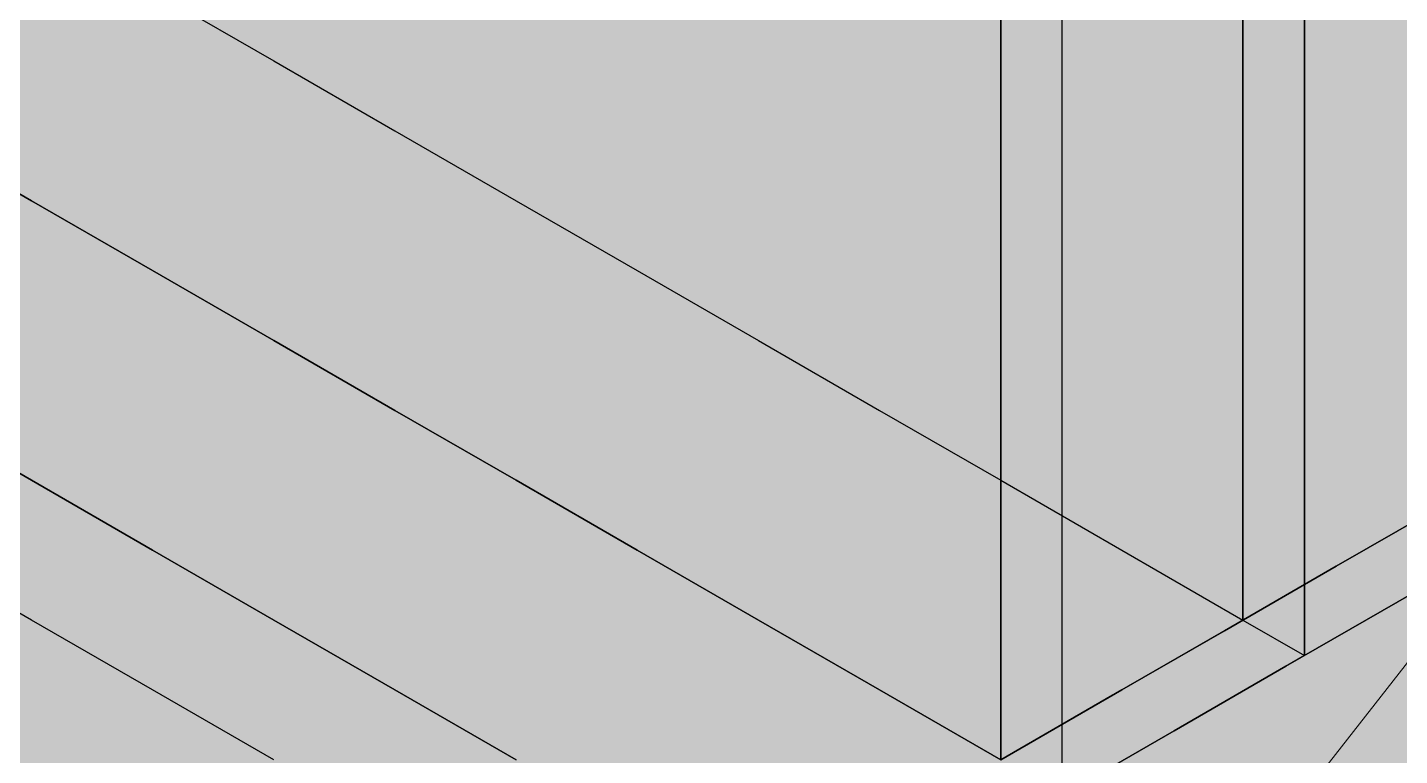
# Model space of a CAD drawing. Header units: metres. Extents: x 0 to 28.4, y 0 to 5.9.
# Drawn here: x 13.2254 to 13.7158, y 4.6015 to 4.862 of the extents above; entities that cross this region are included whole.
import ezdxf

# ---------------------------------------------------------------- set-up
doc = ezdxf.new("R2010")
doc.units = ezdxf.units.M
doc.header["$LTSCALE"] = 0.25
doc.layers.add('ISO-ARISTAS', color=8, linetype='CONTINUOUS')
doc.layers.add('ISO-CONCRETO-SUP', color=254, linetype='CONTINUOUS', true_color=0xe8e8e8)
doc.layers.add('LLAMADAS', color=30, linetype='CONTINUOUS', lineweight=18)

msp = doc.modelspace()

# ---------------------------------------------------------------- linework, layer by layer
at = {"layer": 'ISO-ARISTAS', "color": 250}
for p, q in [((13.57321, 4.8373), (13.57321, 4.88476)), ((13.57321, 4.8373), (13.57321, 4.88476)), ((13.57321, 4.8373), (13.57321, 4.88476)), ((13.57321, 4.88476), (13.57321, 4.8373)), ((13.65981, 4.83984), (13.65981, 4.8873)), ((13.65981, 4.8873), (13.65981, 4.83984)), ((13.65981, 4.8873), (13.65981, 4.83984)), ((13.65981, 4.8873), (13.65981, 4.83984)), ((13.2701, 4.875), (13.3134, 4.85)), ((13.2701, 4.875), (13.3134, 4.85)), ((13.5952, 4.8246), (13.5952, 4.87206)), ((13.5952, 4.8246), (13.5952, 4.87206)), ((13.6818, 4.82714), (13.6818, 4.8746)), ((13.6818, 4.8746), (13.6818, 4.82714)), ((13.3134, 4.85), (13.3567, 4.825)), ((13.3134, 4.85), (13.3567, 4.825)), ((13.57321, 4.78984), (13.57321, 4.8373)), ((13.57321, 4.78984), (13.57321, 4.8373)), ((13.57321, 4.78984), (13.57321, 4.8373)), ((13.57321, 4.8373), (13.57321, 4.78984)), ((13.65981, 4.79238), (13.65981, 4.83984)), ((13.65981, 4.83984), (13.65981, 4.79238)), ((13.65981, 4.83984), (13.65981, 4.79238)), ((13.65981, 4.83984), (13.65981, 4.79238)), ((13.6818, 4.77968), (13.6818, 4.82714)), ((13.6818, 4.82714), (13.6818, 4.77968)), ((13.22679, 4.8), (13.18349, 4.825)), ((13.22679, 4.8), (13.18349, 4.825)), ((13.22679, 4.8), (13.18349, 4.825)), ((13.18349, 4.825), (13.22679, 4.8)), ((13.3567, 4.825), (13.4, 4.8)), ((13.3567, 4.825), (13.4, 4.8)), ((13.5952, 4.77714), (13.5952, 4.8246)), ((13.5952, 4.77714), (13.5952, 4.8246)), ((13.2701, 4.775), (13.22679, 4.8)), ((13.2701, 4.775), (13.22679, 4.8)), ((13.2701, 4.775), (13.22679, 4.8)), ((13.22679, 4.8), (13.2701, 4.775)), ((13.4, 4.8), (13.4433, 4.775)), ((13.4, 4.8), (13.4433, 4.775)), ((13.65981, 4.74492), (13.65981, 4.79238)), ((13.65981, 4.79238), (13.65981, 4.74492)), ((13.65981, 4.79238), (13.65981, 4.74492)), ((13.65981, 4.79238), (13.65981, 4.74492)), ((13.57321, 4.74238), (13.57321, 4.78984)), ((13.57321, 4.74238), (13.57321, 4.78984)), ((13.57321, 4.74238), (13.57321, 4.78984)), ((13.57321, 4.78984), (13.57321, 4.74238)), ((13.5952, 4.72968), (13.5952, 4.77714)), ((13.5952, 4.72968), (13.5952, 4.77714)), ((13.6818, 4.73222), (13.6818, 4.77968)), ((13.6818, 4.77968), (13.6818, 4.73222)), ((13.3134, 4.75), (13.2701, 4.775)), ((13.3134, 4.75), (13.2701, 4.775)), ((13.3134, 4.75), (13.2701, 4.775)), ((13.2701, 4.775), (13.3134, 4.75)), ((13.4433, 4.775), (13.4866, 4.75)), ((13.4433, 4.775), (13.4866, 4.75)), ((13.3567, 4.725), (13.3134, 4.75)), ((13.3567, 4.725), (13.3134, 4.75)), ((13.3567, 4.725), (13.3134, 4.75)), ((13.3134, 4.75), (13.3567, 4.725)), ((13.4866, 4.75), (13.5299, 4.725)), ((13.4866, 4.75), (13.5299, 4.725)), ((13.57321, 4.69492), (13.57321, 4.74238)), ((13.57321, 4.69492), (13.57321, 4.74238)), ((13.57321, 4.69492), (13.57321, 4.74238)), ((13.57321, 4.74238), (13.57321, 4.69492)), ((13.65981, 4.69746), (13.65981, 4.74492)), ((13.65981, 4.74492), (13.65981, 4.69746)), ((13.65981, 4.74492), (13.65981, 4.69746)), ((13.65981, 4.74492), (13.65981, 4.69746)), ((13.5952, 4.68222), (13.5952, 4.72968)), ((13.5952, 4.68222), (13.5952, 4.72968)), ((13.6818, 4.68476), (13.6818, 4.73222)), ((13.6818, 4.73222), (13.6818, 4.68476)), ((13.22679, 4.7), (13.18349, 4.725)), ((13.18349, 4.725), (13.22679, 4.7)), ((13.4, 4.7), (13.3567, 4.725)), ((13.4, 4.7), (13.3567, 4.725)), ((13.4, 4.7), (13.3567, 4.725)), ((13.3567, 4.725), (13.4, 4.7)), ((13.5299, 4.725), (13.57321, 4.7)), ((13.5299, 4.725), (13.57321, 4.7)), ((13.2701, 4.675), (13.22679, 4.7)), ((13.22679, 4.7), (13.2701, 4.675)), ((13.4433, 4.675), (13.4, 4.7)), ((13.4433, 4.675), (13.4, 4.7)), ((13.4433, 4.675), (13.4, 4.7)), ((13.4, 4.7), (13.4433, 4.675)), ((13.57321, 4.7), (13.61651, 4.675)), ((13.57321, 4.7), (13.61651, 4.675)), ((13.57321, 4.64746), (13.57321, 4.69492)), ((13.57321, 4.64746), (13.57321, 4.69492)), ((13.57321, 4.64746), (13.57321, 4.69492)), ((13.57321, 4.69492), (13.57321, 4.64746)), ((13.65981, 4.65), (13.65981, 4.69746)), ((13.65981, 4.69746), (13.65981, 4.65)), ((13.65981, 4.69746), (13.65981, 4.65)), ((13.65981, 4.69746), (13.65981, 4.65)), ((13.73309, 4.69231), (13.69312, 4.66923)), ((13.69312, 4.66923), (13.73309, 4.69231)), ((13.69312, 4.66923), (13.73309, 4.69231)), ((13.69312, 4.66923), (13.73309, 4.69231)), ((13.6818, 4.6373), (13.6818, 4.68476)), ((13.6818, 4.68476), (13.6818, 4.6373)), ((13.5952, 4.63476), (13.5952, 4.68222)), ((13.5952, 4.63476), (13.5952, 4.68222)), ((13.71511, 4.65653), (13.75508, 4.67961)), ((13.75508, 4.67961), (13.71511, 4.65653)), ((13.22679, 4.65), (13.18349, 4.675)), ((13.22679, 4.65), (13.18349, 4.675)), ((13.3134, 4.65), (13.2701, 4.675)), ((13.2701, 4.675), (13.3134, 4.65)), ((13.4866, 4.65), (13.4433, 4.675)), ((13.4866, 4.65), (13.4433, 4.675)), ((13.4866, 4.65), (13.4433, 4.675)), ((13.4433, 4.675), (13.4866, 4.65)), ((13.61651, 4.675), (13.65981, 4.65)), ((13.61651, 4.675), (13.65981, 4.65)), ((13.69312, 4.66923), (13.65315, 4.64615)), ((13.65315, 4.64615), (13.69312, 4.66923)), ((13.65315, 4.64615), (13.69312, 4.66923)), ((13.65315, 4.64615), (13.69312, 4.66923)), ((13.67514, 4.63345), (13.71511, 4.65653)), ((13.71511, 4.65653), (13.67514, 4.63345)), ((13.2701, 4.625), (13.22679, 4.65)), ((13.2701, 4.625), (13.22679, 4.65)), ((13.3567, 4.625), (13.3134, 4.65)), ((13.3134, 4.65), (13.3567, 4.625)), ((13.5299, 4.625), (13.4866, 4.65)), ((13.5299, 4.625), (13.4866, 4.65)), ((13.5299, 4.625), (13.4866, 4.65)), ((13.4866, 4.65), (13.5299, 4.625)), ((13.65981, 4.65), (13.61651, 4.625)), ((13.65981, 4.65), (13.61651, 4.625)), ((13.61651, 4.625), (13.65981, 4.65)), ((13.65981, 4.65), (13.61651, 4.625)), ((13.65981, 4.65), (13.6818, 4.6373)), ((13.65981, 4.65), (13.6818, 4.6373)), ((13.57321, 4.6), (13.57321, 4.64746)), ((13.57321, 4.6), (13.57321, 4.64746)), ((13.57321, 4.6), (13.57321, 4.64746)), ((13.57321, 4.64746), (13.57321, 4.6)), ((13.65315, 4.64615), (13.61318, 4.62308)), ((13.61318, 4.62308), (13.65315, 4.64615)), ((13.61318, 4.62308), (13.65315, 4.64615)), ((13.61318, 4.62308), (13.65315, 4.64615)), ((13.5952, 4.5873), (13.5952, 4.63476)), ((13.5952, 4.5873), (13.5952, 4.63476)), ((13.6818, 4.6373), (13.6385, 4.6123)), ((13.6818, 4.6373), (13.6385, 4.6123)), ((13.63517, 4.61038), (13.67514, 4.63345)), ((13.67514, 4.63345), (13.63517, 4.61038)), ((13.3134, 4.6), (13.2701, 4.625)), ((13.3134, 4.6), (13.2701, 4.625)), ((13.4, 4.6), (13.3567, 4.625)), ((13.3567, 4.625), (13.4, 4.6)), ((13.57321, 4.6), (13.5299, 4.625)), ((13.57321, 4.6), (13.5299, 4.625)), ((13.57321, 4.6), (13.5299, 4.625)), ((13.5299, 4.625), (13.57321, 4.6)), ((13.61651, 4.625), (13.57321, 4.6)), ((13.61651, 4.625), (13.57321, 4.6)), ((13.57321, 4.6), (13.61651, 4.625)), ((13.61651, 4.625), (13.57321, 4.6)), ((13.61318, 4.62308), (13.57321, 4.6)), ((13.57321, 4.6), (13.61318, 4.62308)), ((13.57321, 4.6), (13.61318, 4.62308)), ((13.57321, 4.6), (13.61318, 4.62308)), ((13.6385, 4.6123), (13.5952, 4.5873)), ((13.6385, 4.6123), (13.5952, 4.5873)), ((13.5952, 4.5873), (13.63517, 4.61038)), ((13.63517, 4.61038), (13.5952, 4.5873))]:
    msp.add_line(p, q, dxfattribs=at)
at = {"layer": 'ISO-CONCRETO-SUP', "true_color": 0xa6a6a2}
for points in [[(13.18349, 4.87246), (13.22679, 4.84746), (13.18349, 4.91992), (13.22679, 4.89492)], [(13.2701, 4.875), (13.3134, 4.85), (13.2701, 4.92246), (13.3134, 4.89746)], [(13.3567, 4.87246), (13.4, 4.84746), (13.3567, 4.91992), (13.4, 4.89492)], [(13.2701, 4.86992), (13.3134, 4.84492), (13.2701, 4.91738), (13.3134, 4.89238)], [(13.3567, 4.86738), (13.4, 4.84238), (13.3567, 4.91484), (13.4, 4.88984)], [(13.4433, 4.86992), (13.4866, 4.84492), (13.4433, 4.91738), (13.4866, 4.89238)], [(13.5299, 4.86738), (13.57321, 4.84238), (13.5299, 4.91484), (13.57321, 4.88984)], [(13.4433, 4.86484), (13.4866, 4.83984), (13.4433, 4.9123), (13.4866, 4.8873)], [(13.5299, 4.8623), (13.57321, 4.8373), (13.5299, 4.90976), (13.57321, 4.88476)], [(13.61651, 4.86484), (13.65981, 4.83984), (13.61651, 4.9123), (13.65981, 4.8873)], [(13.22679, 4.84746), (13.2701, 4.82246), (13.22679, 4.89492), (13.2701, 4.86992)], [(13.3134, 4.85), (13.3567, 4.825), (13.3134, 4.89746), (13.3567, 4.87246)], [(13.4, 4.84746), (13.4433, 4.82246), (13.4, 4.89492), (13.4433, 4.86992)], [(13.3134, 4.84492), (13.3567, 4.81992), (13.3134, 4.89238), (13.3567, 4.86738)], [(13.4, 4.84238), (13.4433, 4.81738), (13.4, 4.88984), (13.4433, 4.86484)], [(13.4866, 4.84492), (13.5299, 4.81992), (13.4866, 4.89238), (13.5299, 4.86738)], [(13.57321, 4.84238), (13.61651, 4.81738), (13.57321, 4.88984), (13.61651, 4.86484)], [(13.4866, 4.83984), (13.5299, 4.81484), (13.4866, 4.8873), (13.5299, 4.8623)], [(13.18349, 4.825), (13.22679, 4.8), (13.18349, 4.87246), (13.22679, 4.84746)], [(13.2701, 4.82246), (13.3134, 4.79746), (13.2701, 4.86992), (13.3134, 4.84492)], [(13.3567, 4.825), (13.4, 4.8), (13.3567, 4.87246), (13.4, 4.84746)], [(13.4433, 4.82246), (13.4866, 4.79746), (13.4433, 4.86992), (13.4866, 4.84492)], [(13.3567, 4.81992), (13.4, 4.79492), (13.3567, 4.86738), (13.4, 4.84238)], [(13.5299, 4.81992), (13.57321, 4.79492), (13.5299, 4.86738), (13.57321, 4.84238)], [(13.4433, 4.81738), (13.4866, 4.79238), (13.4433, 4.86484), (13.4866, 4.83984)], [(13.5299, 4.81484), (13.57321, 4.78984), (13.5299, 4.8623), (13.57321, 4.8373)], [(13.61651, 4.81738), (13.65981, 4.79238), (13.61651, 4.86484), (13.65981, 4.83984)], [(13.22679, 4.8), (13.2701, 4.775), (13.22679, 4.84746), (13.2701, 4.82246)], [(13.4, 4.8), (13.4433, 4.775), (13.4, 4.84746), (13.4433, 4.82246)], [(13.3134, 4.79746), (13.3567, 4.77246), (13.3134, 4.84492), (13.3567, 4.81992)], [(13.4, 4.79492), (13.4433, 4.76992), (13.4, 4.84238), (13.4433, 4.81738)], [(13.4866, 4.79746), (13.5299, 4.77246), (13.4866, 4.84492), (13.5299, 4.81992)], [(13.57321, 4.79492), (13.61651, 4.76992), (13.57321, 4.84238), (13.61651, 4.81738)], [(13.4866, 4.79238), (13.5299, 4.76738), (13.4866, 4.83984), (13.5299, 4.81484)], [(13.18349, 4.775), (13.22679, 4.75), (13.18349, 4.825), (13.22679, 4.8)], [(13.2701, 4.775), (13.3134, 4.75), (13.2701, 4.82246), (13.3134, 4.79746)], [(13.4433, 4.775), (13.4866, 4.75), (13.4433, 4.82246), (13.4866, 4.79746)], [(13.3567, 4.77246), (13.4, 4.74746), (13.3567, 4.81992), (13.4, 4.79492)], [(13.4433, 4.76992), (13.4866, 4.74492), (13.4433, 4.81738), (13.4866, 4.79238)], [(13.5299, 4.77246), (13.57321, 4.74746), (13.5299, 4.81992), (13.57321, 4.79492)], [(13.61651, 4.76992), (13.65981, 4.74492), (13.61651, 4.81738), (13.65981, 4.79238)], [(13.5299, 4.76738), (13.57321, 4.74238), (13.5299, 4.81484), (13.57321, 4.78984)], [(13.22679, 4.75), (13.2701, 4.725), (13.22679, 4.8), (13.2701, 4.775)], [(13.3134, 4.75), (13.3567, 4.725), (13.3134, 4.79746), (13.3567, 4.77246)], [(13.4866, 4.75), (13.5299, 4.725), (13.4866, 4.79746), (13.5299, 4.77246)], [(13.4, 4.74746), (13.4433, 4.72246), (13.4, 4.79492), (13.4433, 4.76992)], [(13.4866, 4.74492), (13.5299, 4.71992), (13.4866, 4.79238), (13.5299, 4.76738)], [(13.57321, 4.74746), (13.61651, 4.72246), (13.57321, 4.79492), (13.61651, 4.76992)], [(13.18349, 4.725), (13.22679, 4.7), (13.18349, 4.775), (13.22679, 4.75)], [(13.2701, 4.725), (13.3134, 4.7), (13.2701, 4.775), (13.3134, 4.75)], [(13.3567, 4.725), (13.4, 4.7), (13.3567, 4.77246), (13.4, 4.74746)], [(13.5299, 4.725), (13.57321, 4.7), (13.5299, 4.77246), (13.57321, 4.74746)], [(13.4433, 4.72246), (13.4866, 4.69746), (13.4433, 4.76992), (13.4866, 4.74492)], [(13.5299, 4.71992), (13.57321, 4.69492), (13.5299, 4.76738), (13.57321, 4.74238)], [(13.61651, 4.72246), (13.65981, 4.69746), (13.61651, 4.76992), (13.65981, 4.74492)], [(13.22679, 4.7), (13.2701, 4.675), (13.22679, 4.75), (13.2701, 4.725)], [(13.3134, 4.7), (13.3567, 4.675), (13.3134, 4.75), (13.3567, 4.725)], [(13.4, 4.7), (13.4433, 4.675), (13.4, 4.74746), (13.4433, 4.72246)], [(13.57321, 4.7), (13.61651, 4.675), (13.57321, 4.74746), (13.61651, 4.72246)], [(13.4866, 4.69746), (13.5299, 4.67246), (13.4866, 4.74492), (13.5299, 4.71992)], [(13.2701, 4.675), (13.3134, 4.65), (13.2701, 4.725), (13.3134, 4.7)], [(13.3567, 4.675), (13.4, 4.65), (13.3567, 4.725), (13.4, 4.7)], [(13.4433, 4.675), (13.4866, 4.65), (13.4433, 4.72246), (13.4866, 4.69746)], [(13.5299, 4.67246), (13.57321, 4.64746), (13.5299, 4.71992), (13.57321, 4.69492)], [(13.61651, 4.675), (13.65981, 4.65), (13.61651, 4.72246), (13.65981, 4.69746)], [(13.3134, 4.65), (13.3567, 4.625), (13.3134, 4.7), (13.3567, 4.675)], [(13.4, 4.65), (13.4433, 4.625), (13.4, 4.7), (13.4433, 4.675)], [(13.4866, 4.65), (13.5299, 4.625), (13.4866, 4.69746), (13.5299, 4.67246)], [(13.3567, 4.625), (13.4, 4.6), (13.3567, 4.675), (13.4, 4.65)], [(13.4433, 4.625), (13.4866, 4.6), (13.4433, 4.675), (13.4866, 4.65)], [(13.5299, 4.625), (13.57321, 4.6), (13.5299, 4.67246), (13.57321, 4.64746)], [(13.4, 4.6), (13.4433, 4.575), (13.4, 4.65), (13.4433, 4.625)], [(13.4866, 4.6), (13.5299, 4.575), (13.4866, 4.65), (13.5299, 4.625)], [(13.4433, 4.575), (13.4866, 4.55), (13.4433, 4.625), (13.4866, 4.6)], [(13.5299, 4.575), (13.57321, 4.55), (13.5299, 4.625), (13.57321, 4.6)]]:
    msp.add_solid(points, dxfattribs=at)
at = {"layer": 'ISO-CONCRETO-SUP', "true_color": 0xb2b2ac}
for points in [[(13.6818, 4.8746), (13.6385, 4.8496), (13.6818, 4.92206), (13.6385, 4.89706)], [(13.61651, 4.8623), (13.57321, 4.8373), (13.61651, 4.90976), (13.57321, 4.88476)], [(13.6385, 4.8496), (13.5952, 4.8246), (13.6385, 4.89706), (13.5952, 4.87206)], [(13.65981, 4.83984), (13.61651, 4.81484), (13.65981, 4.8873), (13.61651, 4.8623)], [(13.6818, 4.82714), (13.6385, 4.80214), (13.6818, 4.8746), (13.6385, 4.8496)], [(13.61651, 4.81484), (13.57321, 4.78984), (13.61651, 4.8623), (13.57321, 4.8373)], [(13.6385, 4.80214), (13.5952, 4.77714), (13.6385, 4.8496), (13.5952, 4.8246)], [(13.65981, 4.79238), (13.61651, 4.76738), (13.65981, 4.83984), (13.61651, 4.81484)], [(13.6818, 4.77968), (13.6385, 4.75468), (13.6818, 4.82714), (13.6385, 4.80214)], [(13.61651, 4.76738), (13.57321, 4.74238), (13.61651, 4.81484), (13.57321, 4.78984)], [(13.6385, 4.75468), (13.5952, 4.72968), (13.6385, 4.80214), (13.5952, 4.77714)], [(13.65981, 4.74492), (13.61651, 4.71992), (13.65981, 4.79238), (13.61651, 4.76738)], [(13.6818, 4.73222), (13.6385, 4.70722), (13.6818, 4.77968), (13.6385, 4.75468)], [(13.61651, 4.71992), (13.57321, 4.69492), (13.61651, 4.76738), (13.57321, 4.74238)], [(13.6385, 4.70722), (13.5952, 4.68222), (13.6385, 4.75468), (13.5952, 4.72968)], [(13.65981, 4.69746), (13.61651, 4.67246), (13.65981, 4.74492), (13.61651, 4.71992)], [(13.6818, 4.68476), (13.6385, 4.65976), (13.6818, 4.73222), (13.6385, 4.70722)], [(13.61651, 4.67246), (13.57321, 4.64746), (13.61651, 4.71992), (13.57321, 4.69492)], [(13.6385, 4.65976), (13.5952, 4.63476), (13.6385, 4.70722), (13.5952, 4.68222)], [(13.65981, 4.65), (13.61651, 4.625), (13.65981, 4.69746), (13.61651, 4.67246)], [(13.73309, 4.64231), (13.69312, 4.61923), (13.73309, 4.69231), (13.69312, 4.66923)], [(13.6818, 4.6373), (13.6385, 4.6123), (13.6818, 4.68476), (13.6385, 4.65976)], [(13.75508, 4.62961), (13.71511, 4.60653), (13.75508, 4.67961), (13.71511, 4.65653)], [(13.61651, 4.625), (13.57321, 4.6), (13.61651, 4.67246), (13.57321, 4.64746)], [(13.69312, 4.61923), (13.65315, 4.59615), (13.69312, 4.66923), (13.65315, 4.64615)], [(13.6385, 4.6123), (13.5952, 4.5873), (13.6385, 4.65976), (13.5952, 4.63476)], [(13.71511, 4.60653), (13.67514, 4.58345), (13.71511, 4.65653), (13.67514, 4.63345)], [(13.65315, 4.59615), (13.61318, 4.57308), (13.65315, 4.64615), (13.61318, 4.62308)], [(13.73309, 4.59231), (13.69312, 4.56923), (13.73309, 4.64231), (13.69312, 4.61923)], [(13.67514, 4.58345), (13.63517, 4.56038), (13.67514, 4.63345), (13.63517, 4.61038)], [(13.75508, 4.57961), (13.71511, 4.55653), (13.75508, 4.62961), (13.71511, 4.60653)], [(13.61318, 4.57308), (13.57321, 4.55), (13.61318, 4.62308), (13.57321, 4.6)], [(13.69312, 4.56923), (13.65315, 4.54615), (13.69312, 4.61923), (13.65315, 4.59615)], [(13.63517, 4.56038), (13.5952, 4.5373), (13.63517, 4.61038), (13.5952, 4.5873)], [(13.71511, 4.55653), (13.67514, 4.53345), (13.71511, 4.60653), (13.67514, 4.58345)]]:
    msp.add_solid(points, dxfattribs=at)
at = {"layer": 'ISO-CONCRETO-SUP', "true_color": 0x989388}
for points in [[(13.33072, 4.91), (13.37402, 4.885), (13.2903, 4.88667), (13.3336, 4.86167)], [(13.50392, 4.91), (13.54722, 4.885), (13.46351, 4.88667), (13.50681, 4.86167)], [(13.41443, 4.90833), (13.45774, 4.88333), (13.37402, 4.885), (13.41732, 4.86)], [(13.49815, 4.90667), (13.54145, 4.88167), (13.45774, 4.88333), (13.50104, 4.85833)], [(13.58187, 4.905), (13.62517, 4.88), (13.54145, 4.88167), (13.58475, 4.85667)], [(13.58764, 4.90833), (13.63094, 4.88333), (13.54722, 4.885), (13.59053, 4.86)], [(13.67135, 4.90667), (13.71466, 4.88167), (13.63094, 4.88333), (13.67424, 4.85833)], [(13.75507, 4.905), (13.79837, 4.88), (13.71466, 4.88167), (13.75796, 4.85667)], [(13.66558, 4.90333), (13.70888, 4.87833), (13.62517, 4.88), (13.66847, 4.855)], [(13.7493, 4.90167), (13.7926, 4.87667), (13.70888, 4.87833), (13.75218, 4.85333)], [(13.21236, 4.89167), (13.25566, 4.86667), (13.17195, 4.86833), (13.21525, 4.84333)], [(13.29608, 4.89), (13.33938, 4.865), (13.25566, 4.86667), (13.29896, 4.84167)], [(13.20659, 4.88833), (13.24989, 4.86333), (13.16617, 4.865), (13.20947, 4.84)], [(13.2903, 4.88667), (13.3336, 4.86167), (13.24989, 4.86333), (13.29319, 4.83833)], [(13.37402, 4.885), (13.41732, 4.86), (13.3336, 4.86167), (13.37691, 4.83667)], [(13.37979, 4.88833), (13.42309, 4.86333), (13.33938, 4.865), (13.38268, 4.84)], [(13.46351, 4.88667), (13.50681, 4.86167), (13.42309, 4.86333), (13.4664, 4.83833)], [(13.54722, 4.885), (13.59053, 4.86), (13.50681, 4.86167), (13.55011, 4.83667)], [(13.45774, 4.88333), (13.50104, 4.85833), (13.41732, 4.86), (13.46062, 4.835)], [(13.54145, 4.88167), (13.58475, 4.85667), (13.50104, 4.85833), (13.54434, 4.83333)], [(13.62517, 4.88), (13.66847, 4.855), (13.58475, 4.85667), (13.62805, 4.83167)], [(13.63094, 4.88333), (13.67424, 4.85833), (13.59053, 4.86), (13.63383, 4.835)], [(13.71466, 4.88167), (13.75796, 4.85667), (13.67424, 4.85833), (13.71754, 4.83333)], [(13.70888, 4.87833), (13.75218, 4.85333), (13.66847, 4.855), (13.71177, 4.83)], [(13.25566, 4.86667), (13.29896, 4.84167), (13.21525, 4.84333), (13.25855, 4.81833)], [(13.33938, 4.865), (13.38268, 4.84), (13.29896, 4.84167), (13.34226, 4.81667)], [(13.24989, 4.86333), (13.29319, 4.83833), (13.20947, 4.84), (13.25278, 4.815)], [(13.3336, 4.86167), (13.37691, 4.83667), (13.29319, 4.83833), (13.33649, 4.81333)], [(13.42309, 4.86333), (13.4664, 4.83833), (13.38268, 4.84), (13.42598, 4.815)], [(13.50681, 4.86167), (13.55011, 4.83667), (13.4664, 4.83833), (13.5097, 4.81333)], [(13.41732, 4.86), (13.46062, 4.835), (13.37691, 4.83667), (13.42021, 4.81167)], [(13.50104, 4.85833), (13.54434, 4.83333), (13.46062, 4.835), (13.50392, 4.81)], [(13.58475, 4.85667), (13.62805, 4.83167), (13.54434, 4.83333), (13.58764, 4.80833)], [(13.59053, 4.86), (13.63383, 4.835), (13.55011, 4.83667), (13.59341, 4.81167)], [(13.67424, 4.85833), (13.71754, 4.83333), (13.63383, 4.835), (13.67713, 4.81)], [(13.66847, 4.855), (13.71177, 4.83), (13.62805, 4.83167), (13.67135, 4.80667)], [(13.75218, 4.85333), (13.79548, 4.82833), (13.71177, 4.83), (13.75507, 4.805)], [(13.21525, 4.84333), (13.25855, 4.81833), (13.17483, 4.82), (13.21813, 4.795)], [(13.29896, 4.84167), (13.34226, 4.81667), (13.25855, 4.81833), (13.30185, 4.79333)], [(13.20947, 4.84), (13.25278, 4.815), (13.16906, 4.81667), (13.21236, 4.79167)], [(13.29319, 4.83833), (13.33649, 4.81333), (13.25278, 4.815), (13.29608, 4.79)], [(13.37691, 4.83667), (13.42021, 4.81167), (13.33649, 4.81333), (13.37979, 4.78833)], [(13.38268, 4.84), (13.42598, 4.815), (13.34226, 4.81667), (13.38557, 4.79167)], [(13.4664, 4.83833), (13.5097, 4.81333), (13.42598, 4.815), (13.46928, 4.79)], [(13.55011, 4.83667), (13.59341, 4.81167), (13.5097, 4.81333), (13.553, 4.78833)], [(13.46062, 4.835), (13.50392, 4.81), (13.42021, 4.81167), (13.46351, 4.78667)], [(13.54434, 4.83333), (13.58764, 4.80833), (13.50392, 4.81), (13.54722, 4.785)], [(13.62805, 4.83167), (13.67135, 4.80667), (13.58764, 4.80833), (13.63094, 4.78333)], [(13.63383, 4.835), (13.67713, 4.81), (13.59341, 4.81167), (13.63671, 4.78667)], [(13.71754, 4.83333), (13.76084, 4.80833), (13.67713, 4.81), (13.72043, 4.785)], [(13.71177, 4.83), (13.75507, 4.805), (13.67135, 4.80667), (13.71466, 4.78167)], [(13.25855, 4.81833), (13.30185, 4.79333), (13.21813, 4.795), (13.26144, 4.77)], [(13.34226, 4.81667), (13.38557, 4.79167), (13.30185, 4.79333), (13.34515, 4.76833)], [(13.25278, 4.815), (13.29608, 4.79), (13.21236, 4.79167), (13.25566, 4.76667)], [(13.33649, 4.81333), (13.37979, 4.78833), (13.29608, 4.79), (13.33938, 4.765)], [(13.42021, 4.81167), (13.46351, 4.78667), (13.37979, 4.78833), (13.42309, 4.76333)], [(13.42598, 4.815), (13.46928, 4.79), (13.38557, 4.79167), (13.42887, 4.76667)], [(13.5097, 4.81333), (13.553, 4.78833), (13.46928, 4.79), (13.51258, 4.765)], [(13.59341, 4.81167), (13.63671, 4.78667), (13.553, 4.78833), (13.5963, 4.76333)], [(13.50392, 4.81), (13.54722, 4.785), (13.46351, 4.78667), (13.50681, 4.76167)], [(13.58764, 4.80833), (13.63094, 4.78333), (13.54722, 4.785), (13.59053, 4.76)], [(13.67135, 4.80667), (13.71466, 4.78167), (13.63094, 4.78333), (13.67424, 4.75833)], [(13.67713, 4.81), (13.72043, 4.785), (13.63671, 4.78667), (13.68001, 4.76167)], [(13.75507, 4.805), (13.79837, 4.78), (13.71466, 4.78167), (13.75796, 4.75667)], [(13.21236, 4.79167), (13.25566, 4.76667), (13.17195, 4.76833), (13.21525, 4.74333)], [(13.21813, 4.795), (13.26144, 4.77), (13.17772, 4.77167), (13.22102, 4.74667)], [(13.30185, 4.79333), (13.34515, 4.76833), (13.26144, 4.77), (13.30474, 4.745)], [(13.38557, 4.79167), (13.42887, 4.76667), (13.34515, 4.76833), (13.38845, 4.74333)], [(13.29608, 4.79), (13.33938, 4.765), (13.25566, 4.76667), (13.29896, 4.74167)], [(13.37979, 4.78833), (13.42309, 4.76333), (13.33938, 4.765), (13.38268, 4.74)], [(13.46351, 4.78667), (13.50681, 4.76167), (13.42309, 4.76333), (13.4664, 4.73833)], [(13.46928, 4.79), (13.51258, 4.765), (13.42887, 4.76667), (13.47217, 4.74167)], [(13.553, 4.78833), (13.5963, 4.76333), (13.51258, 4.765), (13.55588, 4.74)], [(13.63671, 4.78667), (13.68001, 4.76167), (13.5963, 4.76333), (13.6396, 4.73833)], [(13.54722, 4.785), (13.59053, 4.76), (13.50681, 4.76167), (13.55011, 4.73667)], [(13.63094, 4.78333), (13.67424, 4.75833), (13.59053, 4.76), (13.63383, 4.735)], [(13.71466, 4.78167), (13.75796, 4.75667), (13.67424, 4.75833), (13.71754, 4.73333)], [(13.72043, 4.785), (13.76373, 4.76), (13.68001, 4.76167), (13.72332, 4.73667)], [(13.26144, 4.77), (13.30474, 4.745), (13.22102, 4.74667), (13.26432, 4.72167)], [(13.34515, 4.76833), (13.38845, 4.74333), (13.30474, 4.745), (13.34804, 4.72)], [(13.25566, 4.76667), (13.29896, 4.74167), (13.21525, 4.74333), (13.25855, 4.71833)], [(13.33938, 4.765), (13.38268, 4.74), (13.29896, 4.74167), (13.34226, 4.71667)], [(13.42309, 4.76333), (13.4664, 4.73833), (13.38268, 4.74), (13.42598, 4.715)], [(13.42887, 4.76667), (13.47217, 4.74167), (13.38845, 4.74333), (13.43175, 4.71833)], [(13.51258, 4.765), (13.55588, 4.74), (13.47217, 4.74167), (13.51547, 4.71667)], [(13.5963, 4.76333), (13.6396, 4.73833), (13.55588, 4.74), (13.59919, 4.715)], [(13.50681, 4.76167), (13.55011, 4.73667), (13.4664, 4.73833), (13.5097, 4.71333)], [(13.59053, 4.76), (13.63383, 4.735), (13.55011, 4.73667), (13.59341, 4.71167)], [(13.67424, 4.75833), (13.71754, 4.73333), (13.63383, 4.735), (13.67713, 4.71)], [(13.68001, 4.76167), (13.72332, 4.73667), (13.6396, 4.73833), (13.6829, 4.71333)], [(13.21525, 4.74333), (13.25855, 4.71833), (13.17483, 4.72), (13.21813, 4.695)], [(13.22102, 4.74667), (13.26432, 4.72167), (13.18061, 4.72333), (13.22391, 4.69833)], [(13.30474, 4.745), (13.34804, 4.72), (13.26432, 4.72167), (13.30762, 4.69667)], [(13.38845, 4.74333), (13.43175, 4.71833), (13.34804, 4.72), (13.39134, 4.695)], [(13.29896, 4.74167), (13.34226, 4.71667), (13.25855, 4.71833), (13.30185, 4.69333)], [(13.38268, 4.74), (13.42598, 4.715), (13.34226, 4.71667), (13.38557, 4.69167)], [(13.4664, 4.73833), (13.5097, 4.71333), (13.42598, 4.715), (13.46928, 4.69)], [(13.47217, 4.74167), (13.51547, 4.71667), (13.43175, 4.71833), (13.47506, 4.69333)], [(13.55588, 4.74), (13.59919, 4.715), (13.51547, 4.71667), (13.55877, 4.69167)], [(13.6396, 4.73833), (13.6829, 4.71333), (13.59919, 4.715), (13.64249, 4.69)], [(13.55011, 4.73667), (13.59341, 4.71167), (13.5097, 4.71333), (13.553, 4.68833)], [(13.63383, 4.735), (13.67713, 4.71), (13.59341, 4.71167), (13.63671, 4.68667)], [(13.71754, 4.73333), (13.76084, 4.70833), (13.67713, 4.71), (13.72043, 4.685)], [(13.72332, 4.73667), (13.76662, 4.71167), (13.6829, 4.71333), (13.7262, 4.68833)], [(13.25855, 4.71833), (13.30185, 4.69333), (13.21813, 4.695), (13.26144, 4.67)], [(13.26432, 4.72167), (13.30762, 4.69667), (13.22391, 4.69833), (13.26721, 4.67333)], [(13.34804, 4.72), (13.39134, 4.695), (13.30762, 4.69667), (13.35093, 4.67167)], [(13.43175, 4.71833), (13.47506, 4.69333), (13.39134, 4.695), (13.43464, 4.67)], [(13.34226, 4.71667), (13.38557, 4.69167), (13.30185, 4.69333), (13.34515, 4.66833)], [(13.42598, 4.715), (13.46928, 4.69), (13.38557, 4.69167), (13.42887, 4.66667)], [(13.5097, 4.71333), (13.553, 4.68833), (13.46928, 4.69), (13.51258, 4.665)], [(13.51547, 4.71667), (13.55877, 4.69167), (13.47506, 4.69333), (13.51836, 4.66833)], [(13.59919, 4.715), (13.64249, 4.69), (13.55877, 4.69167), (13.60207, 4.66667)], [(13.6829, 4.71333), (13.7262, 4.68833), (13.64249, 4.69), (13.68579, 4.665)], [(13.59341, 4.71167), (13.63671, 4.68667), (13.553, 4.68833), (13.5963, 4.66333)], [(13.67713, 4.71), (13.72043, 4.685), (13.63671, 4.68667), (13.68001, 4.66167)], [(13.22391, 4.69833), (13.26721, 4.67333), (13.18349, 4.675), (13.22679, 4.65)], [(13.21813, 4.695), (13.26144, 4.67), (13.17772, 4.67167), (13.22102, 4.64667)], [(13.30185, 4.69333), (13.34515, 4.66833), (13.26144, 4.67), (13.30474, 4.645)], [(13.30762, 4.69667), (13.35093, 4.67167), (13.26721, 4.67333), (13.31051, 4.64833)], [(13.39134, 4.695), (13.43464, 4.67), (13.35093, 4.67167), (13.39423, 4.64667)], [(13.47506, 4.69333), (13.51836, 4.66833), (13.43464, 4.67), (13.47794, 4.645)], [(13.38557, 4.69167), (13.42887, 4.66667), (13.34515, 4.66833), (13.38845, 4.64333)], [(13.46928, 4.69), (13.51258, 4.665), (13.42887, 4.66667), (13.47217, 4.64167)], [(13.55877, 4.69167), (13.60207, 4.66667), (13.51836, 4.66833), (13.56166, 4.64333)], [(13.64249, 4.69), (13.68579, 4.665), (13.60207, 4.66667), (13.64537, 4.64167)], [(13.553, 4.68833), (13.5963, 4.66333), (13.51258, 4.665), (13.55588, 4.64)], [(13.63671, 4.68667), (13.68001, 4.66167), (13.5963, 4.66333), (13.6396, 4.63833)], [(13.72043, 4.685), (13.76373, 4.66), (13.68001, 4.66167), (13.72332, 4.63667)], [(13.7262, 4.68833), (13.7695, 4.66333), (13.68579, 4.665), (13.72909, 4.64)], [(13.26144, 4.67), (13.30474, 4.645), (13.22102, 4.64667), (13.26432, 4.62167)], [(13.26721, 4.67333), (13.31051, 4.64833), (13.22679, 4.65), (13.2701, 4.625)], [(13.35093, 4.67167), (13.39423, 4.64667), (13.31051, 4.64833), (13.35381, 4.62333)], [(13.43464, 4.67), (13.47794, 4.645), (13.39423, 4.64667), (13.43753, 4.62167)], [(13.34515, 4.66833), (13.38845, 4.64333), (13.30474, 4.645), (13.34804, 4.62)], [(13.42887, 4.66667), (13.47217, 4.64167), (13.38845, 4.64333), (13.43175, 4.61833)], [(13.51258, 4.665), (13.55588, 4.64), (13.47217, 4.64167), (13.51547, 4.61667)], [(13.51836, 4.66833), (13.56166, 4.64333), (13.47794, 4.645), (13.52124, 4.62)], [(13.60207, 4.66667), (13.64537, 4.64167), (13.56166, 4.64333), (13.60496, 4.61833)], [(13.68579, 4.665), (13.72909, 4.64), (13.64537, 4.64167), (13.68868, 4.61667)], [(13.5963, 4.66333), (13.6396, 4.63833), (13.55588, 4.64), (13.59919, 4.615)], [(13.68001, 4.66167), (13.72332, 4.63667), (13.6396, 4.63833), (13.6829, 4.61333)], [(13.22102, 4.64667), (13.26432, 4.62167), (13.18061, 4.62333), (13.22391, 4.59833)], [(13.30474, 4.645), (13.34804, 4.62), (13.26432, 4.62167), (13.30762, 4.59667)], [(13.31051, 4.64833), (13.35381, 4.62333), (13.2701, 4.625), (13.3134, 4.6)], [(13.39423, 4.64667), (13.43753, 4.62167), (13.35381, 4.62333), (13.39711, 4.59833)], [(13.47794, 4.645), (13.52124, 4.62), (13.43753, 4.62167), (13.48083, 4.59667)], [(13.38845, 4.64333), (13.43175, 4.61833), (13.34804, 4.62), (13.39134, 4.595)], [(13.47217, 4.64167), (13.51547, 4.61667), (13.43175, 4.61833), (13.47506, 4.59333)], [(13.55588, 4.64), (13.59919, 4.615), (13.51547, 4.61667), (13.55877, 4.59167)], [(13.56166, 4.64333), (13.60496, 4.61833), (13.52124, 4.62), (13.56454, 4.595)], [(13.64537, 4.64167), (13.68868, 4.61667), (13.60496, 4.61833), (13.64826, 4.59333)], [(13.72909, 4.64), (13.77239, 4.615), (13.68868, 4.61667), (13.73198, 4.59167)], [(13.6396, 4.63833), (13.6829, 4.61333), (13.59919, 4.615), (13.64249, 4.59)], [(13.72332, 4.63667), (13.76662, 4.61167), (13.6829, 4.61333), (13.7262, 4.58833)], [(13.26432, 4.62167), (13.30762, 4.59667), (13.22391, 4.59833), (13.26721, 4.57333)], [(13.34804, 4.62), (13.39134, 4.595), (13.30762, 4.59667), (13.35093, 4.57167)], [(13.35381, 4.62333), (13.39711, 4.59833), (13.3134, 4.6), (13.3567, 4.575)], [(13.43753, 4.62167), (13.48083, 4.59667), (13.39711, 4.59833), (13.44041, 4.57333)], [(13.52124, 4.62), (13.56454, 4.595), (13.48083, 4.59667), (13.52413, 4.57167)], [(13.43175, 4.61833), (13.47506, 4.59333), (13.39134, 4.595), (13.43464, 4.57)], [(13.51547, 4.61667), (13.55877, 4.59167), (13.47506, 4.59333), (13.51836, 4.56833)], [(13.59919, 4.615), (13.64249, 4.59), (13.55877, 4.59167), (13.60207, 4.56667)], [(13.60496, 4.61833), (13.64826, 4.59333), (13.56454, 4.595), (13.60785, 4.57)], [(13.68868, 4.61667), (13.73198, 4.59167), (13.64826, 4.59333), (13.69156, 4.56833)], [(13.6829, 4.61333), (13.7262, 4.58833), (13.64249, 4.59), (13.68579, 4.565)]]:
    msp.add_solid(points, dxfattribs=at)
at = {"layer": 'ISO-CONCRETO-SUP', "true_color": 0xb8b8b3}
for points in [[(13.50326, 4.90962), (13.54656, 4.88462), (13.46329, 4.88654), (13.50659, 4.86154)], [(13.67646, 4.90962), (13.71976, 4.88462), (13.63649, 4.88654), (13.67979, 4.86154)], [(13.58653, 4.90769), (13.62983, 4.88269), (13.54656, 4.88462), (13.58986, 4.85962)], [(13.6698, 4.90577), (13.7131, 4.88077), (13.62983, 4.88269), (13.67313, 4.85769)], [(13.22679, 4.9), (13.2701, 4.875), (13.18349, 4.875), (13.22679, 4.85)], [(13.75307, 4.90385), (13.79637, 4.87885), (13.7131, 4.88077), (13.7564, 4.85577)], [(13.22013, 4.89615), (13.26343, 4.87115), (13.18016, 4.87308), (13.22346, 4.84808)], [(13.21347, 4.89231), (13.25677, 4.86731), (13.1735, 4.86923), (13.2168, 4.84423)], [(13.29674, 4.89038), (13.34004, 4.86538), (13.25677, 4.86731), (13.30007, 4.84231)], [(13.3034, 4.89423), (13.34671, 4.86923), (13.26343, 4.87115), (13.30674, 4.84615)], [(13.38668, 4.89231), (13.42998, 4.86731), (13.34671, 4.86923), (13.39001, 4.84423)], [(13.46995, 4.89038), (13.51325, 4.86538), (13.42998, 4.86731), (13.47328, 4.84231)], [(13.38001, 4.88846), (13.42332, 4.86346), (13.34004, 4.86538), (13.38335, 4.84038)], [(13.46329, 4.88654), (13.50659, 4.86154), (13.42332, 4.86346), (13.46662, 4.83846)], [(13.54656, 4.88462), (13.58986, 4.85962), (13.50659, 4.86154), (13.54989, 4.83654)], [(13.55322, 4.88846), (13.59652, 4.86346), (13.51325, 4.86538), (13.55655, 4.84038)], [(13.63649, 4.88654), (13.67979, 4.86154), (13.59652, 4.86346), (13.63982, 4.83846)], [(13.71976, 4.88462), (13.76306, 4.85962), (13.67979, 4.86154), (13.72309, 4.83654)], [(13.62983, 4.88269), (13.67313, 4.85769), (13.58986, 4.85962), (13.63316, 4.83462)], [(13.7131, 4.88077), (13.7564, 4.85577), (13.67313, 4.85769), (13.71643, 4.83269)], [(13.18349, 4.875), (13.22679, 4.85), (13.14019, 4.85), (13.18349, 4.825)], [(13.2701, 4.875), (13.3134, 4.85), (13.22679, 4.85), (13.2701, 4.825)], [(13.26343, 4.87115), (13.30674, 4.84615), (13.22346, 4.84808), (13.26677, 4.82308)], [(13.25677, 4.86731), (13.30007, 4.84231), (13.2168, 4.84423), (13.2601, 4.81923)], [(13.34004, 4.86538), (13.38335, 4.84038), (13.30007, 4.84231), (13.34338, 4.81731)], [(13.34671, 4.86923), (13.39001, 4.84423), (13.30674, 4.84615), (13.35004, 4.82115)], [(13.42998, 4.86731), (13.47328, 4.84231), (13.39001, 4.84423), (13.43331, 4.81923)], [(13.51325, 4.86538), (13.55655, 4.84038), (13.47328, 4.84231), (13.51658, 4.81731)], [(13.42332, 4.86346), (13.46662, 4.83846), (13.38335, 4.84038), (13.42665, 4.81538)], [(13.50659, 4.86154), (13.54989, 4.83654), (13.46662, 4.83846), (13.50992, 4.81346)], [(13.59652, 4.86346), (13.63982, 4.83846), (13.55655, 4.84038), (13.59985, 4.81538)], [(13.67979, 4.86154), (13.72309, 4.83654), (13.63982, 4.83846), (13.68312, 4.81346)], [(13.58986, 4.85962), (13.63316, 4.83462), (13.54989, 4.83654), (13.59319, 4.81154)], [(13.67313, 4.85769), (13.71643, 4.83269), (13.63316, 4.83462), (13.67646, 4.80962)], [(13.22679, 4.85), (13.2701, 4.825), (13.18349, 4.825), (13.22679, 4.8)], [(13.22346, 4.84808), (13.26677, 4.82308), (13.18349, 4.825), (13.22679, 4.8)], [(13.30674, 4.84615), (13.35004, 4.82115), (13.26677, 4.82308), (13.31007, 4.79808)], [(13.3134, 4.85), (13.3567, 4.825), (13.2701, 4.825), (13.3134, 4.8)], [(13.2168, 4.84423), (13.2601, 4.81923), (13.17683, 4.82115), (13.22013, 4.79615)], [(13.30007, 4.84231), (13.34338, 4.81731), (13.2601, 4.81923), (13.3034, 4.79423)], [(13.39001, 4.84423), (13.43331, 4.81923), (13.35004, 4.82115), (13.39334, 4.79615)], [(13.47328, 4.84231), (13.51658, 4.81731), (13.43331, 4.81923), (13.47661, 4.79423)], [(13.38335, 4.84038), (13.42665, 4.81538), (13.34338, 4.81731), (13.38668, 4.79231)], [(13.46662, 4.83846), (13.50992, 4.81346), (13.42665, 4.81538), (13.46995, 4.79038)], [(13.54989, 4.83654), (13.59319, 4.81154), (13.50992, 4.81346), (13.55322, 4.78846)], [(13.55655, 4.84038), (13.59985, 4.81538), (13.51658, 4.81731), (13.55988, 4.79231)], [(13.63982, 4.83846), (13.68312, 4.81346), (13.59985, 4.81538), (13.64315, 4.79038)], [(13.72309, 4.83654), (13.7664, 4.81154), (13.68312, 4.81346), (13.72642, 4.78846)], [(13.63316, 4.83462), (13.67646, 4.80962), (13.59319, 4.81154), (13.63649, 4.78654)], [(13.71643, 4.83269), (13.75973, 4.80769), (13.67646, 4.80962), (13.71976, 4.78462)], [(13.2701, 4.825), (13.3134, 4.8), (13.22679, 4.8), (13.2701, 4.775)], [(13.26677, 4.82308), (13.31007, 4.79808), (13.22679, 4.8), (13.2701, 4.775)], [(13.35004, 4.82115), (13.39334, 4.79615), (13.31007, 4.79808), (13.35337, 4.77308)], [(13.3567, 4.825), (13.4, 4.8), (13.3134, 4.8), (13.3567, 4.775)], [(13.2601, 4.81923), (13.3034, 4.79423), (13.22013, 4.79615), (13.26343, 4.77115)], [(13.34338, 4.81731), (13.38668, 4.79231), (13.3034, 4.79423), (13.34671, 4.76923)], [(13.43331, 4.81923), (13.47661, 4.79423), (13.39334, 4.79615), (13.43664, 4.77115)], [(13.51658, 4.81731), (13.55988, 4.79231), (13.47661, 4.79423), (13.51991, 4.76923)], [(13.42665, 4.81538), (13.46995, 4.79038), (13.38668, 4.79231), (13.42998, 4.76731)], [(13.50992, 4.81346), (13.55322, 4.78846), (13.46995, 4.79038), (13.51325, 4.76538)], [(13.59319, 4.81154), (13.63649, 4.78654), (13.55322, 4.78846), (13.59652, 4.76346)], [(13.59985, 4.81538), (13.64315, 4.79038), (13.55988, 4.79231), (13.60318, 4.76731)], [(13.68312, 4.81346), (13.72642, 4.78846), (13.64315, 4.79038), (13.68645, 4.76538)], [(13.67646, 4.80962), (13.71976, 4.78462), (13.63649, 4.78654), (13.67979, 4.76154)], [(13.3134, 4.8), (13.3567, 4.775), (13.2701, 4.775), (13.3134, 4.75)], [(13.31007, 4.79808), (13.35337, 4.77308), (13.2701, 4.775), (13.3134, 4.75)], [(13.4, 4.8), (13.4433, 4.775), (13.3567, 4.775), (13.4, 4.75)], [(13.22013, 4.79615), (13.26343, 4.77115), (13.18016, 4.77308), (13.22346, 4.74808)], [(13.3034, 4.79423), (13.34671, 4.76923), (13.26343, 4.77115), (13.30674, 4.74615)], [(13.38668, 4.79231), (13.42998, 4.76731), (13.34671, 4.76923), (13.39001, 4.74423)], [(13.39334, 4.79615), (13.43664, 4.77115), (13.35337, 4.77308), (13.39667, 4.74808)], [(13.47661, 4.79423), (13.51991, 4.76923), (13.43664, 4.77115), (13.47994, 4.74615)], [(13.55988, 4.79231), (13.60318, 4.76731), (13.51991, 4.76923), (13.56321, 4.74423)], [(13.46995, 4.79038), (13.51325, 4.76538), (13.42998, 4.76731), (13.47328, 4.74231)], [(13.55322, 4.78846), (13.59652, 4.76346), (13.51325, 4.76538), (13.55655, 4.74038)], [(13.63649, 4.78654), (13.67979, 4.76154), (13.59652, 4.76346), (13.63982, 4.73846)], [(13.64315, 4.79038), (13.68645, 4.76538), (13.60318, 4.76731), (13.64648, 4.74231)], [(13.72642, 4.78846), (13.76973, 4.76346), (13.68645, 4.76538), (13.72976, 4.74038)], [(13.71976, 4.78462), (13.76306, 4.75962), (13.67979, 4.76154), (13.72309, 4.73654)], [(13.3567, 4.775), (13.4, 4.75), (13.3134, 4.75), (13.3567, 4.725)], [(13.35337, 4.77308), (13.39667, 4.74808), (13.3134, 4.75), (13.3567, 4.725)], [(13.4433, 4.775), (13.4866, 4.75), (13.4, 4.75), (13.4433, 4.725)], [(13.26343, 4.77115), (13.30674, 4.74615), (13.22346, 4.74808), (13.26677, 4.72308)], [(13.34671, 4.76923), (13.39001, 4.74423), (13.30674, 4.74615), (13.35004, 4.72115)], [(13.42998, 4.76731), (13.47328, 4.74231), (13.39001, 4.74423), (13.43331, 4.71923)], [(13.43664, 4.77115), (13.47994, 4.74615), (13.39667, 4.74808), (13.43997, 4.72308)], [(13.51991, 4.76923), (13.56321, 4.74423), (13.47994, 4.74615), (13.52324, 4.72115)], [(13.60318, 4.76731), (13.64648, 4.74231), (13.56321, 4.74423), (13.60651, 4.71923)], [(13.51325, 4.76538), (13.55655, 4.74038), (13.47328, 4.74231), (13.51658, 4.71731)], [(13.59652, 4.76346), (13.63982, 4.73846), (13.55655, 4.74038), (13.59985, 4.71538)], [(13.68645, 4.76538), (13.72976, 4.74038), (13.64648, 4.74231), (13.68979, 4.71731)], [(13.67979, 4.76154), (13.72309, 4.73654), (13.63982, 4.73846), (13.68312, 4.71346)], [(13.22346, 4.74808), (13.26677, 4.72308), (13.18349, 4.725), (13.22679, 4.7)], [(13.4, 4.75), (13.4433, 4.725), (13.3567, 4.725), (13.4, 4.7)], [(13.39667, 4.74808), (13.43997, 4.72308), (13.3567, 4.725), (13.4, 4.7)], [(13.4866, 4.75), (13.5299, 4.725), (13.4433, 4.725), (13.4866, 4.7)], [(13.30674, 4.74615), (13.35004, 4.72115), (13.26677, 4.72308), (13.31007, 4.69808)], [(13.39001, 4.74423), (13.43331, 4.71923), (13.35004, 4.72115), (13.39334, 4.69615)], [(13.47994, 4.74615), (13.52324, 4.72115), (13.43997, 4.72308), (13.48327, 4.69808)], [(13.56321, 4.74423), (13.60651, 4.71923), (13.52324, 4.72115), (13.56654, 4.69615)], [(13.47328, 4.74231), (13.51658, 4.71731), (13.43331, 4.71923), (13.47661, 4.69423)], [(13.55655, 4.74038), (13.59985, 4.71538), (13.51658, 4.71731), (13.55988, 4.69231)], [(13.63982, 4.73846), (13.68312, 4.71346), (13.59985, 4.71538), (13.64315, 4.69038)], [(13.64648, 4.74231), (13.68979, 4.71731), (13.60651, 4.71923), (13.64982, 4.69423)], [(13.72976, 4.74038), (13.77306, 4.71538), (13.68979, 4.71731), (13.73309, 4.69231)], [(13.72309, 4.73654), (13.7664, 4.71154), (13.68312, 4.71346), (13.72642, 4.68846)], [(13.26677, 4.72308), (13.31007, 4.69808), (13.22679, 4.7), (13.2701, 4.675)], [(13.4433, 4.725), (13.4866, 4.7), (13.4, 4.7), (13.4433, 4.675)], [(13.43997, 4.72308), (13.48327, 4.69808), (13.4, 4.7), (13.4433, 4.675)], [(13.5299, 4.725), (13.57321, 4.7), (13.4866, 4.7), (13.5299, 4.675)], [(13.35004, 4.72115), (13.39334, 4.69615), (13.31007, 4.69808), (13.35337, 4.67308)], [(13.43331, 4.71923), (13.47661, 4.69423), (13.39334, 4.69615), (13.43664, 4.67115)], [(13.52324, 4.72115), (13.56654, 4.69615), (13.48327, 4.69808), (13.52657, 4.67308)], [(13.60651, 4.71923), (13.64982, 4.69423), (13.56654, 4.69615), (13.60984, 4.67115)], [(13.51658, 4.71731), (13.55988, 4.69231), (13.47661, 4.69423), (13.51991, 4.66923)], [(13.59985, 4.71538), (13.64315, 4.69038), (13.55988, 4.69231), (13.60318, 4.66731)], [(13.68312, 4.71346), (13.72642, 4.68846), (13.64315, 4.69038), (13.68645, 4.66538)], [(13.68979, 4.71731), (13.73309, 4.69231), (13.64982, 4.69423), (13.69312, 4.66923)], [(13.4866, 4.7), (13.5299, 4.675), (13.4433, 4.675), (13.4866, 4.65)], [(13.57321, 4.7), (13.61651, 4.675), (13.5299, 4.675), (13.57321, 4.65)], [(13.31007, 4.69808), (13.35337, 4.67308), (13.2701, 4.675), (13.3134, 4.65)], [(13.39334, 4.69615), (13.43664, 4.67115), (13.35337, 4.67308), (13.39667, 4.64808)], [(13.47661, 4.69423), (13.51991, 4.66923), (13.43664, 4.67115), (13.47994, 4.64615)], [(13.48327, 4.69808), (13.52657, 4.67308), (13.4433, 4.675), (13.4866, 4.65)], [(13.56654, 4.69615), (13.60984, 4.67115), (13.52657, 4.67308), (13.56987, 4.64808)], [(13.64982, 4.69423), (13.69312, 4.66923), (13.60984, 4.67115), (13.65315, 4.64615)], [(13.55988, 4.69231), (13.60318, 4.66731), (13.51991, 4.66923), (13.56321, 4.64423)], [(13.64315, 4.69038), (13.68645, 4.66538), (13.60318, 4.66731), (13.64648, 4.64231)], [(13.72642, 4.68846), (13.76973, 4.66346), (13.68645, 4.66538), (13.72976, 4.64038)], [(13.5299, 4.675), (13.57321, 4.65), (13.4866, 4.65), (13.5299, 4.625)], [(13.61651, 4.675), (13.65981, 4.65), (13.57321, 4.65), (13.61651, 4.625)], [(13.35337, 4.67308), (13.39667, 4.64808), (13.3134, 4.65), (13.3567, 4.625)], [(13.43664, 4.67115), (13.47994, 4.64615), (13.39667, 4.64808), (13.43997, 4.62308)], [(13.51991, 4.66923), (13.56321, 4.64423), (13.47994, 4.64615), (13.52324, 4.62115)], [(13.52657, 4.67308), (13.56987, 4.64808), (13.4866, 4.65), (13.5299, 4.625)], [(13.60984, 4.67115), (13.65315, 4.64615), (13.56987, 4.64808), (13.61318, 4.62308)], [(13.60318, 4.66731), (13.64648, 4.64231), (13.56321, 4.64423), (13.60651, 4.61923)], [(13.68645, 4.66538), (13.72976, 4.64038), (13.64648, 4.64231), (13.68979, 4.61731)], [(13.57321, 4.65), (13.61651, 4.625), (13.5299, 4.625), (13.57321, 4.6)], [(13.39667, 4.64808), (13.43997, 4.62308), (13.3567, 4.625), (13.4, 4.6)], [(13.47994, 4.64615), (13.52324, 4.62115), (13.43997, 4.62308), (13.48327, 4.59808)], [(13.56987, 4.64808), (13.61318, 4.62308), (13.5299, 4.625), (13.57321, 4.6)], [(13.56321, 4.64423), (13.60651, 4.61923), (13.52324, 4.62115), (13.56654, 4.59615)], [(13.64648, 4.64231), (13.68979, 4.61731), (13.60651, 4.61923), (13.64982, 4.59423)], [(13.72976, 4.64038), (13.77306, 4.61538), (13.68979, 4.61731), (13.73309, 4.59231)], [(13.43997, 4.62308), (13.48327, 4.59808), (13.4, 4.6), (13.4433, 4.575)], [(13.52324, 4.62115), (13.56654, 4.59615), (13.48327, 4.59808), (13.52657, 4.57308)], [(13.60651, 4.61923), (13.64982, 4.59423), (13.56654, 4.59615), (13.60984, 4.57115)], [(13.68979, 4.61731), (13.73309, 4.59231), (13.64982, 4.59423), (13.69312, 4.56923)]]:
    msp.add_solid(points, dxfattribs=at)
at = {"layer": 'ISO-CONCRETO-SUP', "true_color": 0x949491}
for points in [[(13.61651, 4.8623), (13.57321, 4.8373), (13.61651, 4.90976), (13.57321, 4.88476)], [(13.65981, 4.83984), (13.61651, 4.81484), (13.65981, 4.8873), (13.61651, 4.8623)], [(13.61651, 4.81484), (13.57321, 4.78984), (13.61651, 4.8623), (13.57321, 4.8373)], [(13.65981, 4.79238), (13.61651, 4.76738), (13.65981, 4.83984), (13.61651, 4.81484)], [(13.61651, 4.76738), (13.57321, 4.74238), (13.61651, 4.81484), (13.57321, 4.78984)], [(13.65981, 4.74492), (13.61651, 4.71992), (13.65981, 4.79238), (13.61651, 4.76738)], [(13.61651, 4.71992), (13.57321, 4.69492), (13.61651, 4.76738), (13.57321, 4.74238)], [(13.65981, 4.69746), (13.61651, 4.67246), (13.65981, 4.74492), (13.61651, 4.71992)], [(13.61651, 4.67246), (13.57321, 4.64746), (13.61651, 4.71992), (13.57321, 4.69492)], [(13.65981, 4.65), (13.61651, 4.625), (13.65981, 4.69746), (13.61651, 4.67246)], [(13.73309, 4.64231), (13.69312, 4.61923), (13.73309, 4.69231), (13.69312, 4.66923)], [(13.61651, 4.625), (13.57321, 4.6), (13.61651, 4.67246), (13.57321, 4.64746)], [(13.69312, 4.61923), (13.65315, 4.59615), (13.69312, 4.66923), (13.65315, 4.64615)], [(13.65315, 4.59615), (13.61318, 4.57308), (13.65315, 4.64615), (13.61318, 4.62308)], [(13.73309, 4.59231), (13.69312, 4.56923), (13.73309, 4.64231), (13.69312, 4.61923)], [(13.61318, 4.57308), (13.57321, 4.55), (13.61318, 4.62308), (13.57321, 4.6)], [(13.69312, 4.56923), (13.65315, 4.54615), (13.69312, 4.61923), (13.65315, 4.59615)]]:
    msp.add_solid(points, dxfattribs=at)
at = {"layer": 'ISO-CONCRETO-SUP', "true_color": 0xc7c7c0}
for points in [[(13.57321, 4.8373), (13.5952, 4.8246), (13.57321, 4.88476), (13.5952, 4.87206)], [(13.65981, 4.83984), (13.6818, 4.82714), (13.65981, 4.8873), (13.6818, 4.8746)], [(13.57321, 4.78984), (13.5952, 4.77714), (13.57321, 4.8373), (13.5952, 4.8246)], [(13.65981, 4.79238), (13.6818, 4.77968), (13.65981, 4.83984), (13.6818, 4.82714)], [(13.65981, 4.74492), (13.6818, 4.73222), (13.65981, 4.79238), (13.6818, 4.77968)], [(13.57321, 4.74238), (13.5952, 4.72968), (13.57321, 4.78984), (13.5952, 4.77714)], [(13.57321, 4.69492), (13.5952, 4.68222), (13.57321, 4.74238), (13.5952, 4.72968)], [(13.65981, 4.69746), (13.6818, 4.68476), (13.65981, 4.74492), (13.6818, 4.73222)], [(13.57321, 4.64746), (13.5952, 4.63476), (13.57321, 4.69492), (13.5952, 4.68222)], [(13.65981, 4.65), (13.6818, 4.6373), (13.65981, 4.69746), (13.6818, 4.68476)], [(13.57321, 4.6), (13.5952, 4.5873), (13.57321, 4.64746), (13.5952, 4.63476)]]:
    msp.add_solid(points, dxfattribs=at)
at = {"layer": 'ISO-CONCRETO-SUP', "true_color": 0xddddd5}
for points in [[(13.73309, 4.69231), (13.75508, 4.67961), (13.69312, 4.66923), (13.71511, 4.65653)], [(13.69312, 4.66923), (13.71511, 4.65653), (13.65315, 4.64615), (13.67514, 4.63345)], [(13.65981, 4.65), (13.6818, 4.6373), (13.61651, 4.625), (13.6385, 4.6123)], [(13.65315, 4.64615), (13.67514, 4.63345), (13.61318, 4.62308), (13.63517, 4.61038)], [(13.61651, 4.625), (13.6385, 4.6123), (13.57321, 4.6), (13.5952, 4.5873)], [(13.61318, 4.62308), (13.63517, 4.61038), (13.57321, 4.6), (13.5952, 4.5873)]]:
    msp.add_solid(points, dxfattribs=at)
at = {"layer": 'ISO-CONCRETO-SUP', "true_color": 0x89847b}
for points in [[(13.18349, 4.625), (13.22679, 4.6), (13.18349, 4.675), (13.22679, 4.65)], [(13.22679, 4.6), (13.2701, 4.575), (13.22679, 4.65), (13.2701, 4.625)], [(13.18349, 4.575), (13.22679, 4.55), (13.18349, 4.625), (13.22679, 4.6)], [(13.2701, 4.575), (13.3134, 4.55), (13.2701, 4.625), (13.3134, 4.6)]]:
    msp.add_solid(points, dxfattribs=at)
at = {"layer": 'LLAMADAS'}
msp.add_line((14.48, 5.61), (13.6385, 4.5323), dxfattribs=at)

doc.saveas('drawing.dxf')
